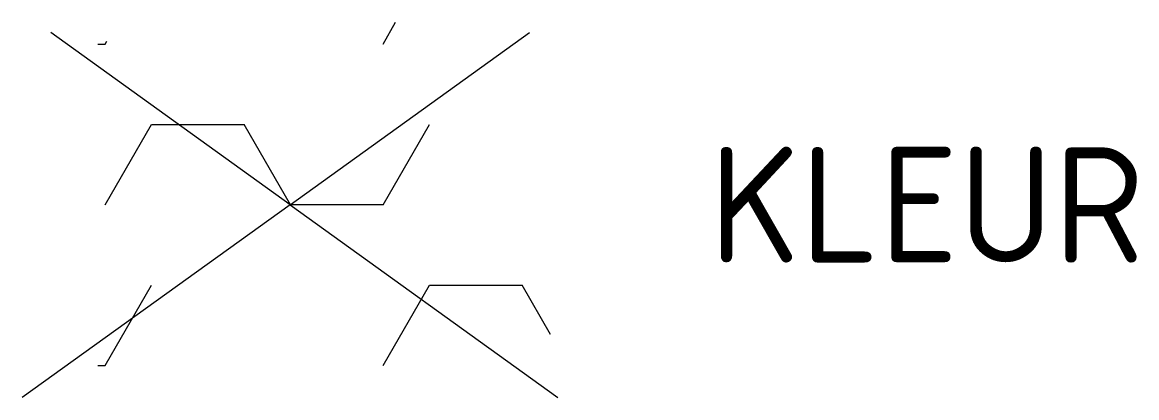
# Model space of a CAD drawing. Extents: x -4.2 to 13.2, y -3 to 2.8.
import ezdxf
from ezdxf.enums import TextEntityAlignment as Align

# ---------------------------------------------------------------- set-up
doc = ezdxf.new("R2010")
doc.units = 0
doc.styles.add('NLCS-ISO', font='NLCS-ISO.ttf')

msp = doc.modelspace()

# ---------------------------------------------------------------- linework, layer by layer
for p, q in [((1.448, 2.5), (1.644, 2.84)), ((0, 0), (-3.728, 2.684)), ((0, 0), (3.728, 2.684)), ((-2.995, 2.5), (-2.882, 2.5)), ((-2.882, 2.5), (-2.855, 2.547)), ((-2.882, 0), (-2.16, 1.25)), ((-2.16, 1.25), (-0.717, 1.25)), ((0.005, 0), (-0.717, 1.25)), ((1.448, 0), (2.17, 1.25)), ((0, 0), (-4.172, -3.003)), ((0, 0), (4.172, -3.003)), ((1.448, 0), (0.005, 0)), ((-2.882, -2.5), (-2.16, -1.25)), ((1.448, -2.5), (2.17, -1.25)), ((2.17, -1.25), (3.613, -1.25)), ((4.057, -2.019), (3.613, -1.25)), ((-2.995, -2.5), (-2.882, -2.5))]:
    msp.add_line(p, q)

# ---------------------------------------------------------------- texts
at = {"style": 'NLCS-ISO'}
msp.add_attdef('KLEUR', text='', height=1.8, dxfattribs=at).set_placement((6.525, 0), align=Align.MIDDLE_LEFT)

doc.saveas('drawing.dxf')
